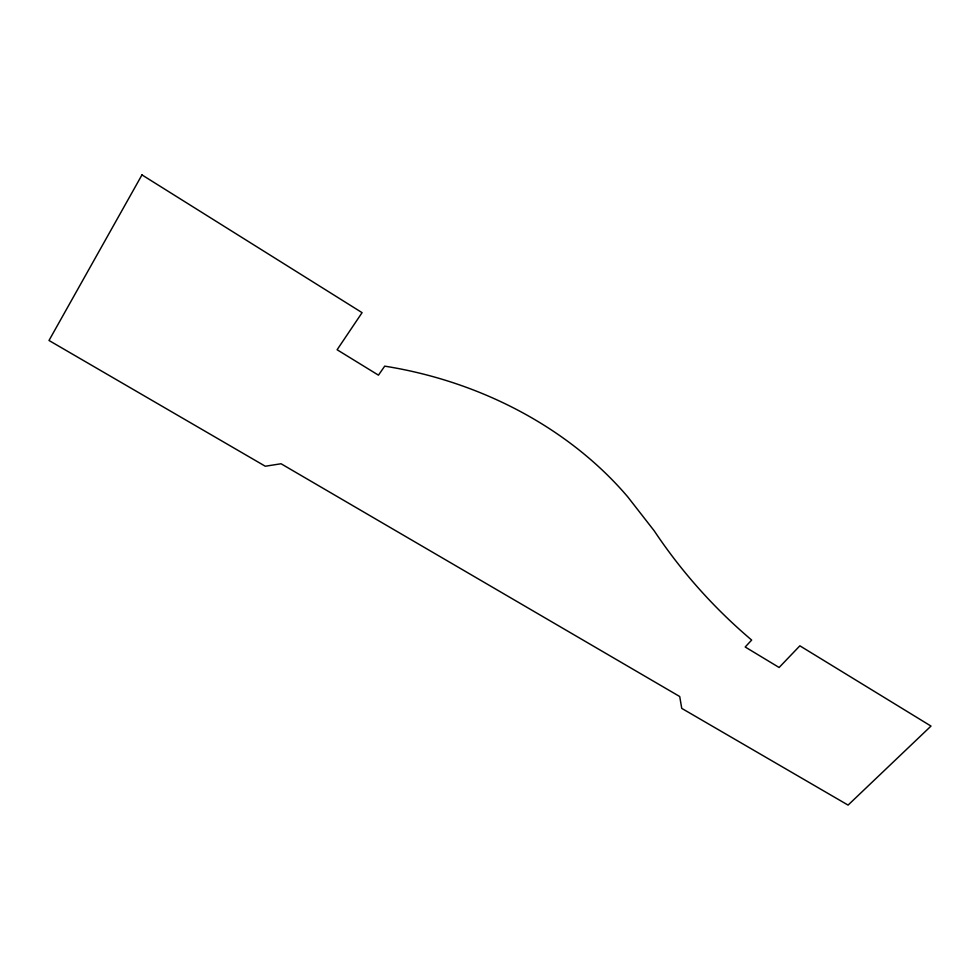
<?xml version="1.0" encoding="UTF-8"?>
<svg xmlns="http://www.w3.org/2000/svg" width="980" height="980" viewBox="0 0 980 980"><rect width="100%" height="100%" fill="white"/><g stroke="black" fill="none" stroke-linecap="round" stroke-linejoin="round"><path stroke-width="1.47" d="M141.965 174.906L49 340.477L265.286 466.235L281.064 463.761L679.716 696.523L681.749 708.381L848.08 805.095L931 726.082L799.864 645.82L779.125 667.49L745.192 646.996L751.66 640.062A879.513 677.719 -40.4 0 1 654.223 530.841L627.727 496.836A352.849 283.343 10.8 0 0 384.711 366.152L378.452 375.156L337.108 349.75L362.086 312.657L141.965 174.906"/></g></svg>
